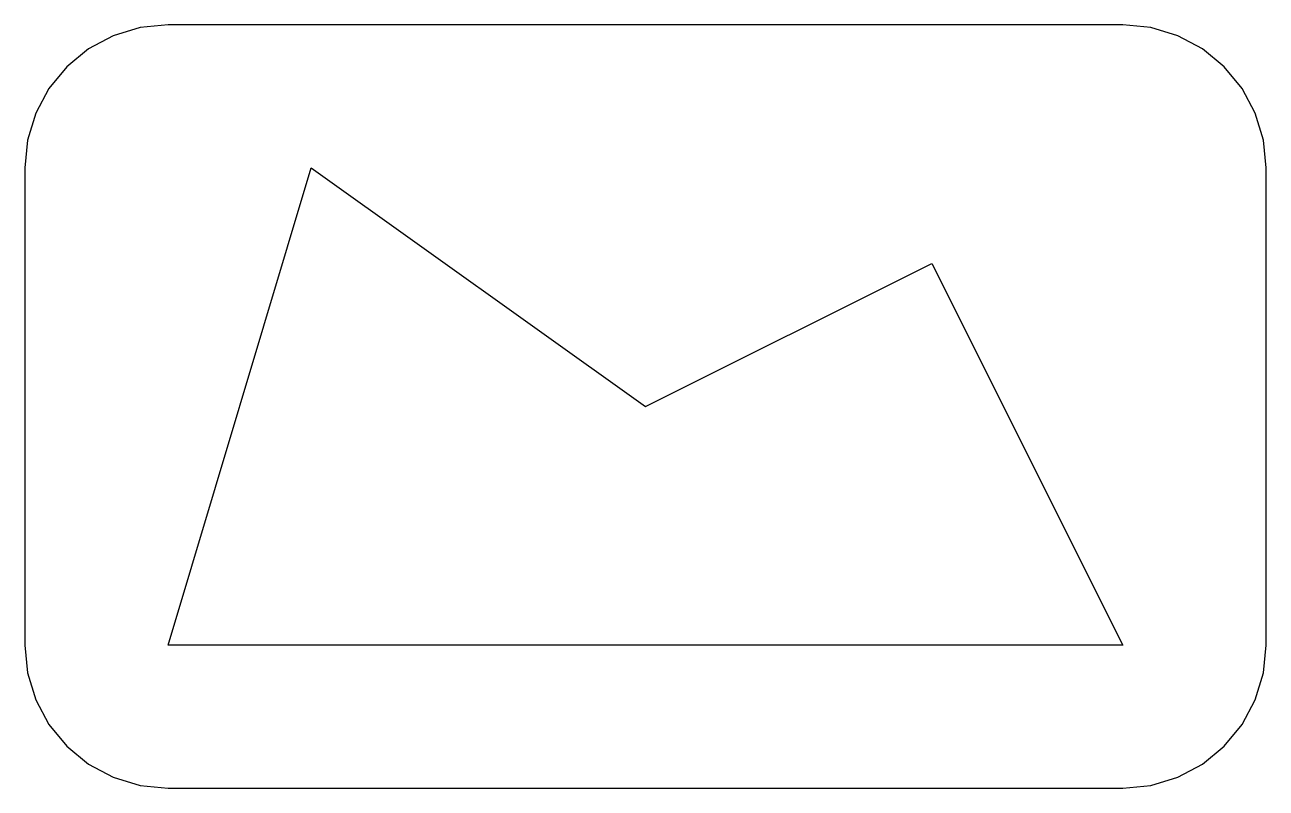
# Model space of a CAD drawing. Header units: metres. Extents: x -3 to 23, y -3 to 13.
import ezdxf

# ---------------------------------------------------------------- set-up
doc = ezdxf.new("R2010")
doc.units = ezdxf.units.M

msp = doc.modelspace()

# ---------------------------------------------------------------- linework, layer by layer
for p, q in [((0, 13), (-0.585266, 12.9424)), ((20, 13), (0, 13)), ((20.5853, 12.9424), (20, 13)), ((-1.14806, 12.7716), (-1.66672, 12.4944)), ((-0.585266, 12.9424), (-1.14806, 12.7716)), ((21.1481, 12.7716), (20.5853, 12.9424)), ((21.6667, 12.4944), (21.1481, 12.7716)), ((-1.66672, 12.4944), (-2.12132, 12.1213)), ((22.1213, 12.1213), (21.6667, 12.4944)), ((-2.12132, 12.1213), (-2.49442, 11.6667)), ((22.4944, 11.6667), (22.1213, 12.1213)), ((-2.49442, 11.6667), (-2.77164, 11.1481)), ((22.7716, 11.1481), (22.4944, 11.6667)), ((-2.77164, 11.1481), (-2.94235, 10.5853)), ((22.9424, 10.5853), (22.7716, 11.1481)), ((-2.94235, 10.5853), (-3, 10)), ((23, 10), (22.9424, 10.5853)), ((-3, 10), (-3, 0)), ((0, 0), (3, 10)), ((3, 10), (10, 5)), ((23, 0), (23, 10)), ((10, 5), (16, 8)), ((16, 8), (20, 0)), ((-3, 0), (-2.94235, -0.585266)), ((20, 0), (0, 0)), ((22.9424, -0.585266), (23, 0)), ((-2.94235, -0.585266), (-2.77164, -1.14806)), ((22.7716, -1.14806), (22.9424, -0.585266)), ((-2.77164, -1.14806), (-2.49442, -1.66672)), ((22.4944, -1.66672), (22.7716, -1.14806)), ((-2.49442, -1.66672), (-2.12132, -2.12132)), ((22.1213, -2.12132), (22.4944, -1.66672)), ((-2.12132, -2.12132), (-1.66672, -2.49442)), ((21.6667, -2.49442), (22.1213, -2.12132)), ((-1.66672, -2.49442), (-1.14806, -2.77164)), ((21.1481, -2.77164), (21.6667, -2.49442)), ((-1.14806, -2.77164), (-0.585266, -2.94235)), ((20.5853, -2.94235), (21.1481, -2.77164)), ((-0.585266, -2.94235), (0, -3)), ((0, -3), (20, -3)), ((20, -3), (20.5853, -2.94235))]:
    msp.add_line(p, q)

doc.saveas('drawing.dxf')
